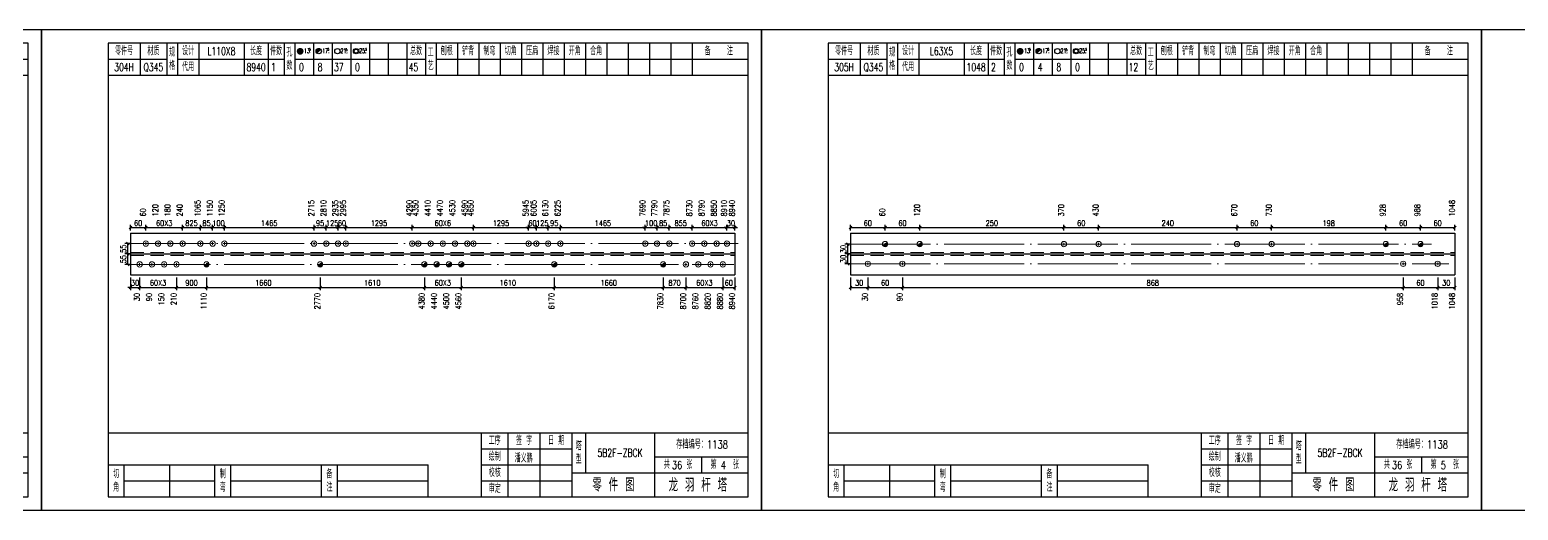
# Model space of a CAD drawing. Header units: millimetres. Extents: x 0 to 30240, y -10896 to -1348.
# Drawn here: x 806 to 1364, y -2530 to -2350 of the extents above; entities that cross this region are included whole.
import ezdxf
from ezdxf.enums import TextEntityAlignment as Align

# ---------------------------------------------------------------- set-up
doc = ezdxf.new("R2010")
doc.units = ezdxf.units.MM
doc.header["$LTSCALE"] = 20
doc.header["$PDMODE"] = 1
doc.linetypes.add('DASHDOT2X', pattern=[1.75, 1.5, -0.125, 0, -0.125])
doc.linetypes.add('HIDDEN', pattern=[0.375, 0.25, -0.125])
for name, color, linetype, lineweight in [('1', 7, 'Continuous', 25), ('11', 3, 'Continuous', 13), ('2', 1, 'HIDDEN', 13), ('5', 1, 'Continuous', 13), ('7', 2, 'DASHDOT2X', 13)]:
    doc.layers.add(name, color=color, linetype=linetype, lineweight=lineweight)
doc.styles.get("Standard").update_dxf_attribs({"font": 'simplex', "width": 0.7, "bigfont": 'gbhzfs.shx'})
doc.styles.add('SYMBOL_TXT', font='txt.shx', dxfattribs={"width": 0.6})
doc.styles.add('TITLE_TXT', font='simplex.shx', dxfattribs={"width": 0.75, "height": 2.5, "bigfont": 'gbhzfs.shx'})
doc.dimstyles.get("Standard").update_dxf_attribs({"dimtxt": 2.1, "dimasz": 1, "dimexe": 1.05, "dimexo": 0, "dimgap": 0.63, "dimtad": 1, "dimzin": 0, "dimdsep": 46, "dimtxsty": 'standard', "dimblk": 'OBLIQUE', "dimblk1": 'OBLIQUE', "dimblk2": 'OBLIQUE', "dimcen": 0.09, "dimadec": 0, "dimazin": 0, "dimtfac": 1, "dimtdec": 1, "dimtix": 1, "dimtmove": 0, "dimatfit": 3, "dimfxl": 0, "dimtolj": 1, "dimtzin": 0, "dimarcsym": 0})
pattern_1 = [(0, (-3, 0), (0, 0.0125), [])]

# ---------------------------------------------------------------- blocks, each defined once
blk = doc.blocks.new('M12_HOLE')
h = blk.add_hatch()
h.set_pattern_fill('LINE', scale=0.1, style=0)
h.set_pattern_definition(pattern_1)
h.paths.add_polyline_path([(-5, 0, 1), (-1, 0, 1)])
at = {"color": 7}
blk.add_circle((-3, 0), 2, dxfattribs=at)
at = {"color": 7, "attachment_point": 1, "style": 'SYMBOL_TXT'}
for s, insert, char_height, width in [('13\\f??|b0|i0|c0|p54;.', (-0.1, 2.1), 3.5, 5.707), ('5', (3.7, 2.3), 1.8, 2.931)]:
    blk.add_mtext(s, dxfattribs=dict(at, insert=insert, char_height=char_height, width=width))
blk = doc.blocks.new('M16_HOLE')
h = blk.add_hatch()
h.set_pattern_fill('LINE', scale=0.1, style=0)
h.set_pattern_definition(pattern_1)
h.paths.add_polyline_path([(-1.6, 1.4, 0.668179), (-5, 0, 0.198912), (-4.4, -1.4)])
at = {"color": 7}
blk.add_circle((-3, 0), 2, dxfattribs=at)
at = {"color": 7, "attachment_point": 1, "style": 'SYMBOL_TXT'}
for s, insert, char_height, width in [('17.', (-0.4, 2.1), 3.5, 6.316), ('5', (3.6, 2.3), 1.8, 1.822)]:
    blk.add_mtext(s, dxfattribs=dict(at, insert=insert, char_height=char_height, width=width))
blk = doc.blocks.new('M20_HOLE')
at = {"color": 7}
blk.add_circle((-3, 0), 2, dxfattribs=at)
at = {"color": 7, "attachment_point": 1, "style": 'SYMBOL_TXT'}
for s, insert, char_height, width in [('21.', (-0.7, 2), 3.5, 6.074), ('5', (3.3, 2), 1.8, 1.458)]:
    blk.add_mtext(s, dxfattribs=dict(at, insert=insert, char_height=char_height, width=width))
blk = doc.blocks.new('M24_HOLE')
at = {"color": 7}
for radius in [2, 1.5]:
    blk.add_circle((-3, 0), radius, dxfattribs=at)
at = {"color": 7, "attachment_point": 1, "style": 'SYMBOL_TXT'}
for s, insert, char_height, width in [('25.', (-0.7, 2.1), 3.5, 2.429), ('5', (3.9, 2.3), 1.8, 1.944)]:
    blk.add_mtext(s, dxfattribs=dict(at, insert=insert, char_height=char_height, width=width))
blk = doc.blocks.new('JgCard')
for p, q in [((270, 180), (0, 180)), ((0, 180), (0, 0)), ((270, 0), (270, 180)), ((265, 175), (25, 175)), ((25, 175), (25, 5)), ((37, 175), (37, 163)), ((47, 175), (47, 163)), ((51, 175), (51, 163)), ((59, 175), (59, 163)), ((76, 175), (76, 163)), ((85, 175), (85, 163)), ((91, 175), (91, 163)), ((95, 175), (95, 163)), ((102, 175), (102, 163)), ((109, 175), (109, 163)), ((116, 175), (116, 163)), ((123, 175), (123, 163)), ((130, 175), (130, 163)), ((137, 175), (137, 163)), ((144, 175), (144, 163)), ((148, 175), (148, 163)), ((156, 175), (156, 163)), ((164, 175), (164, 163)), ((172, 175), (172, 163)), ((180, 175), (180, 163)), ((188, 175), (188, 163)), ((196, 175), (196, 163)), ((204, 175), (204, 163)), ((212, 175), (212, 163)), ((220, 175), (220, 163)), ((228, 175), (228, 163)), ((236, 175), (236, 163)), ((244, 175), (244, 163)), ((265, 5), (265, 175)), ((25, 169), (47, 169)), ((51, 169), (91, 169)), ((95, 169), (144, 169)), ((148, 169), (265, 169)), ((25, 163), (265, 163)), ((25, 29), (265, 29)), ((165, 5), (165, 29)), ((175, 5), (175, 29)), ((187, 5), (187, 29)), ((199, 5), (199, 29)), ((204, 29), (204, 14)), ((230, 5), (230, 29)), ((165, 23), (199, 23)), ((25, 17), (145, 17)), ((31, 5), (31, 17)), ((48, 17), (48, 5)), ((65, 5), (65, 17)), ((71, 5), (71, 17)), ((105, 5), (105, 17)), ((111, 5), (111, 17)), ((145, 5), (145, 17)), ((165, 17), (199, 17)), ((230, 20), (265, 20)), ((247.5, 20), (247.5, 14)), ((199, 14), (265, 14)), ((31, 11), (65, 11)), ((71, 11), (105, 11)), ((111, 11), (145, 11)), ((165, 11), (199, 11)), ((0, 0), (270, 0)), ((25, 5), (265, 5))]:
    blk.add_line(p, q)
blk.add_lwpolyline([(96.03, 171.99, -1), (98.03, 171.99, -1)], format="xyb", close=True)
blk.add_point((145, 96))
at = {"xscale": 0.5, "yscale": 0.5, "zscale": 0.5}
for name, p in [('M12_HOLE', (98.53, 171.99)), ('M16_HOLE', (105.5, 172)), ('M24_HOLE', (119.5, 172)), ('M20_HOLE', (112.5, 172))]:
    blk.add_blockref(name, p, dxfattribs=at)
at = {"style": 'TITLE_TXT', "width": 0.75}
for s, height, p in [('存档编号：1138', 3.076, (238.02, 23.07)), ('潘义鹏', 3, (177.45, 17.91)), ('龙 羽 杆 塔', 5, (235.17, 6.97))]:
    blk.add_text(s, height=height, dxfattribs=at).set_placement(p)
at = {"attachment_point": 5, "style": 'TITLE_TXT'}
for s, insert, char_height, width in [('零件号', (31, 172), 3, 15), ('材质', (42, 172), 3, 8), ('设计', (55, 172), 3, 8), ('长度', (80.5, 172), 3, 8), ('件数', (88, 172), 3, 6), ('总数', (140.5, 172), 3, 7), ('刨根', (152, 172), 3, 8), ('铲背', (160, 172), 3, 8), ('制弯', (168, 172), 3, 8), ('切角', (176, 172), 3, 8), ('压扁', (184, 172), 3, 8), ('焊接', (192, 172), 3, 8), ('开角', (200, 172), 3, 8), ('合角', (208, 172), 3, 8), ('备    注', (254, 172), 3, 22), ('规格', (49, 169), 3, 4), ('代用', (55, 166), 3, 8), ('孔数', (93, 169), 3, 4), ('工\\P艺', (146, 169), 3, 4), ('工序', (170, 26), 3, 10), ('签 字', (181, 26), 3, 12), ('日 期', (193, 26), 3, 12), ('塔\\P型', (201.5, 21.5), 3, 5), ('绘制', (170, 20), 3, 10), ('共    张', (238.75, 17), 3, 17.5), ('第    张', (256.25, 17), 3, 17.5), ('切\\P角', (28, 11), 3, 6), ('制\\P弯', (68, 11), 3, 6), ('备\\P注', (108, 11), 3, 6), ('校核', (170, 14), 3, 10), ('零 件 图', (214.5, 9.5), 5, 31), ('审定', (170, 8), 3, 10)]:
    blk.add_mtext(s, dxfattribs=dict(at, insert=insert, char_height=char_height, width=width))
blk = doc.blocks.new('M20')
for p, q in [((-0.5, 0), (0.5, 0)), ((0, -0.5), (0, 0.5))]:
    blk.add_line(p, q)
blk.add_circle((0, 0), 1)
blk = doc.blocks.new('M16')
for p, q in [((-0.71, -0.71), (0.71, 0.71)), ((-0.4, 0), (0.4, 0)), ((0, 0.4), (0, -0.4))]:
    blk.add_line(p, q)
blk.add_circle((0, 0), 1)
for radius in [0.8, 0.6, 0.4, 0.2]:
    blk.add_arc((0, 0), radius, 225, 45)
blk = doc.blocks.new('_Oblique')
at = {"color": 0, "linetype": 'ByBlock', "lineweight": -2}
blk.add_line((-0.5, -0.5), (0.5, 0.5), dxfattribs=at)
blk = doc.blocks.new('*D662')
at = {"layer": '11', "color": 0, "lineweight": -2}
for p, q in [((843.4, -2443.27), (843.4, -2448)), ((846.84, -2443.27), (846.84, -2448)), ((843.4, -2446.95), (842.4, -2446.95)), ((843.4, -2446.95), (846.84, -2446.95)), ((846.84, -2446.95), (847.84, -2446.95))]:
    blk.add_line(p, q, dxfattribs=at)
at = {"layer": 'Defpoints', "color": 0}
for p in [(843.4, -2443.27), (846.84, -2443.27), (846.84, -2446.95)]:
    blk.add_point(p, dxfattribs=at)
at = {"layer": '11', "color": 0, "lineweight": -2}
blk.add_blockref('_Oblique', (843.4, -2446.95), dxfattribs=at)
at = {"layer": '11', "color": 0, "lineweight": -2, "rotation": 180}
blk.add_blockref('_Oblique', (846.84, -2446.95), dxfattribs=at)
at = {"layer": '11', "color": 0, "insert": (845.12, -2445.27), "char_height": 2.1, "attachment_point": 5}
blk.add_mtext('\\A1;30', dxfattribs=at)
blk = doc.blocks.new('*D677')
at = {"layer": '11', "color": 0, "lineweight": -2}
for p, q in [((874.21, -2424.58), (873.21, -2424.58)), ((874.21, -2425.63), (874.21, -2423.53)), ((874.21, -2424.58), (878.62, -2424.58)), ((878.62, -2425.63), (878.62, -2423.53)), ((878.62, -2424.58), (879.62, -2424.58))]:
    blk.add_line(p, q, dxfattribs=at)
at = {"layer": 'Defpoints', "color": 0}
for p in [(874.21, -2425.63), (878.62, -2424.58), (878.62, -2425.63)]:
    blk.add_point(p, dxfattribs=at)
at = {"layer": '11', "color": 0, "lineweight": -2}
blk.add_blockref('_Oblique', (874.21, -2424.58), dxfattribs=at)
at = {"layer": '11', "color": 0, "lineweight": -2, "rotation": 180}
blk.add_blockref('_Oblique', (878.62, -2424.58), dxfattribs=at)
at = {"layer": '11', "color": 0, "insert": (876.41, -2422.9), "char_height": 2.1, "attachment_point": 5}
blk.add_mtext('\\A1;100', dxfattribs=at)
blk = doc.blocks.new('*D680')
at = {"layer": '11', "color": 0, "lineweight": -2}
for p, q in [((916.82, -2424.58), (915.82, -2424.58)), ((916.82, -2425.63), (916.82, -2423.53)), ((916.82, -2424.58), (921.23, -2424.58)), ((921.23, -2425.63), (921.23, -2423.53)), ((921.23, -2424.58), (922.23, -2424.58))]:
    blk.add_line(p, q, dxfattribs=at)
at = {"layer": 'Defpoints', "color": 0}
for p in [(916.82, -2425.63), (921.23, -2424.58), (921.23, -2425.63)]:
    blk.add_point(p, dxfattribs=at)
at = {"layer": '11', "color": 0, "lineweight": -2}
blk.add_blockref('_Oblique', (916.82, -2424.58), dxfattribs=at)
at = {"layer": '11', "color": 0, "lineweight": -2, "rotation": 180}
blk.add_blockref('_Oblique', (921.23, -2424.58), dxfattribs=at)
at = {"layer": '11', "color": 0, "insert": (919.02, -2422.9), "char_height": 2.1, "attachment_point": 5}
blk.add_mtext('\\A1;125', dxfattribs=at)
blk = doc.blocks.new('*D681')
at = {"layer": '11', "color": 0, "lineweight": -2}
for p, q in [((921.23, -2424.58), (920.23, -2424.58)), ((921.23, -2425.63), (921.23, -2423.53)), ((921.23, -2424.58), (924.17, -2424.58)), ((924.17, -2425.63), (924.17, -2423.53)), ((924.17, -2424.58), (925.17, -2424.58))]:
    blk.add_line(p, q, dxfattribs=at)
at = {"layer": 'Defpoints', "color": 0}
for p in [(921.23, -2425.63), (924.17, -2424.58), (924.17, -2425.63)]:
    blk.add_point(p, dxfattribs=at)
at = {"layer": '11', "color": 0, "lineweight": -2}
blk.add_blockref('_Oblique', (921.23, -2424.58), dxfattribs=at)
at = {"layer": '11', "color": 0, "lineweight": -2, "rotation": 180}
blk.add_blockref('_Oblique', (924.17, -2424.58), dxfattribs=at)
at = {"layer": '11', "color": 0, "insert": (922.7, -2422.9), "char_height": 2.1, "attachment_point": 5}
blk.add_mtext('\\A1;60', dxfattribs=at)
blk = doc.blocks.new('*D685')
at = {"layer": '11', "color": 0, "lineweight": -2}
for p, q in [((992.67, -2424.58), (991.67, -2424.58)), ((992.67, -2425.63), (992.67, -2423.53)), ((992.67, -2424.58), (995.61, -2424.58)), ((995.61, -2425.63), (995.61, -2423.53)), ((995.61, -2424.58), (996.61, -2424.58))]:
    blk.add_line(p, q, dxfattribs=at)
at = {"layer": 'Defpoints', "color": 0}
for p in [(992.67, -2425.63), (995.61, -2424.58), (995.61, -2425.63)]:
    blk.add_point(p, dxfattribs=at)
at = {"layer": '11', "color": 0, "lineweight": -2}
blk.add_blockref('_Oblique', (992.67, -2424.58), dxfattribs=at)
at = {"layer": '11', "color": 0, "lineweight": -2, "rotation": 180}
blk.add_blockref('_Oblique', (995.61, -2424.58), dxfattribs=at)
at = {"layer": '11', "color": 0, "insert": (994.14, -2422.9), "char_height": 2.1, "attachment_point": 5}
blk.add_mtext('\\A1;60', dxfattribs=at)
blk = doc.blocks.new('*D686')
at = {"layer": '11', "color": 0, "lineweight": -2}
for p, q in [((995.61, -2424.58), (994.61, -2424.58)), ((995.61, -2425.63), (995.61, -2423.53)), ((995.61, -2424.58), (1000.02, -2424.58)), ((1000.02, -2425.63), (1000.02, -2423.53)), ((1000.02, -2424.58), (1001.02, -2424.58))]:
    blk.add_line(p, q, dxfattribs=at)
at = {"layer": 'Defpoints', "color": 0}
for p in [(995.61, -2425.63), (1000.02, -2424.58), (1000.02, -2425.63)]:
    blk.add_point(p, dxfattribs=at)
at = {"layer": '11', "color": 0, "lineweight": -2}
blk.add_blockref('_Oblique', (995.61, -2424.58), dxfattribs=at)
at = {"layer": '11', "color": 0, "lineweight": -2, "rotation": 180}
blk.add_blockref('_Oblique', (1000.02, -2424.58), dxfattribs=at)
at = {"layer": '11', "color": 0, "insert": (997.81, -2422.9), "char_height": 2.1, "attachment_point": 5}
blk.add_mtext('\\A1;125', dxfattribs=at)
blk = doc.blocks.new('*D689')
at = {"layer": '11', "color": 0, "lineweight": -2}
for p, q in [((1036.44, -2424.58), (1035.44, -2424.58)), ((1036.44, -2425.63), (1036.44, -2423.53)), ((1036.44, -2424.58), (1040.85, -2424.58)), ((1040.85, -2425.63), (1040.85, -2423.53)), ((1040.85, -2424.58), (1041.85, -2424.58))]:
    blk.add_line(p, q, dxfattribs=at)
at = {"layer": 'Defpoints', "color": 0}
for p in [(1036.44, -2425.63), (1040.85, -2424.58), (1040.85, -2425.63)]:
    blk.add_point(p, dxfattribs=at)
at = {"layer": '11', "color": 0, "lineweight": -2}
blk.add_blockref('_Oblique', (1036.44, -2424.58), dxfattribs=at)
at = {"layer": '11', "color": 0, "lineweight": -2, "rotation": 180}
blk.add_blockref('_Oblique', (1040.85, -2424.58), dxfattribs=at)
at = {"layer": '11', "color": 0, "insert": (1038.65, -2422.9), "char_height": 2.1, "attachment_point": 5}
blk.add_mtext('\\A1;100', dxfattribs=at)
blk = doc.blocks.new('*D693')
at = {"layer": '11', "color": 0, "lineweight": -2}
for p, q in [((1067.06, -2424.58), (1066.06, -2424.58)), ((1067.06, -2425.63), (1067.06, -2423.53)), ((1067.06, -2424.58), (1070, -2424.58)), ((1070, -2425.63), (1070, -2423.53)), ((1070, -2424.58), (1071, -2424.58))]:
    blk.add_line(p, q, dxfattribs=at)
at = {"layer": 'Defpoints', "color": 0}
for p in [(1067.06, -2425.63), (1070, -2424.58), (1070, -2425.63)]:
    blk.add_point(p, dxfattribs=at)
at = {"layer": '11', "color": 0, "lineweight": -2}
blk.add_blockref('_Oblique', (1067.06, -2424.58), dxfattribs=at)
at = {"layer": '11', "color": 0, "lineweight": -2, "rotation": 180}
blk.add_blockref('_Oblique', (1070, -2424.58), dxfattribs=at)
at = {"layer": '11', "color": 0, "insert": (1068.53, -2422.9), "char_height": 2.1, "attachment_point": 5}
blk.add_mtext('\\A1;30', dxfattribs=at)

msp = doc.modelspace()

# ---------------------------------------------------------------- linework, layer by layer
at = {"layer": '1'}
for p, q in [((843.4, -2426.685), (843.4, -2442.225)), ((843.4, -2426.685), (1070, -2426.685)), ((1070, -2426.685), (1070, -2442.225)), ((1113.4, -2426.685), (1113.4, -2442.225)), ((1113.4, -2426.685), (1340, -2426.685)), ((1340, -2426.685), (1340, -2442.225)), ((843.4, -2434.455), (1070, -2434.455)), ((1113.4, -2434.455), (1340, -2434.455)), ((843.4, -2442.225), (1070, -2442.225)), ((1113.4, -2442.225), (1340, -2442.225))]:
    msp.add_line(p, q, dxfattribs=at)
at = {"layer": '2'}
for p, q in [((843.4, -2433.89), (1070, -2433.89)), ((843.4, -2435.02), (1070, -2435.02)), ((1113.4, -2433.838), (1340, -2433.838)), ((1113.4, -2435.071), (1340, -2435.071))]:
    msp.add_line(p, q, dxfattribs=at)
at = {"layer": '7'}
for p, q in [((843.4, -2430.57), (1071.26, -2430.57)), ((1113.4, -2430.755), (1331.327, -2430.755)), ((843.4, -2438.34), (1069.71, -2438.34)), ((1113.4, -2438.155), (1337.816, -2438.155))]:
    msp.add_line(p, q, dxfattribs=at)

# ---------------------------------------------------------------- block references
at = {"layer": '1'}
for p in [(540, -2530.455), (810, -2530.455), (1080, -2530.455), (1350, -2530.455)]:
    msp.add_blockref('JgCard', p, dxfattribs=at)
at = {"layer": '5'}
for name, p in [('M20', (849.14, -2430.57)), ('M20', (853.74, -2430.57)), ('M20', (858.34, -2430.57)), ('M20', (862.94, -2430.57)), ('M20', (869.609, -2430.57)), ('M20', (874.209, -2430.57)), ('M20', (878.619, -2430.57)), ('M20', (912.216, -2430.57)), ('M20', (916.816, -2430.57)), ('M20', (921.226, -2430.57)), ('M20', (924.166, -2430.57)), ('M20', (949.021, -2430.57)), ('M20', (951.321, -2430.57)), ('M20', (955.921, -2430.57)), ('M20', (960.521, -2430.57)), ('M20', (965.121, -2430.57)), ('M20', (969.721, -2430.57)), ('M20', (972.021, -2430.57)), ('M20', (992.667, -2430.57)), ('M20', (995.607, -2430.57)), ('M20', (1000.017, -2430.57)), ('M20', (1004.617, -2430.57)), ('M20', (1036.441, -2430.57)), ('M20', (1040.851, -2430.57)), ('M20', (1045.451, -2430.57)), ('M20', (1054.01, -2430.57)), ('M20', (1058.61, -2430.57)), ('M20', (1063.21, -2430.57)), ('M20', (1067.06, -2430.57)), ('M16', (1126.379, -2430.755)), ('M16', (1139.359, -2430.755)), ('M20', (1193.439, -2430.755)), ('M20', (1206.419, -2430.755)), ('M20', (1258.336, -2430.755)), ('M20', (1271.315, -2430.755)), ('M16', (1314.147, -2430.755)), ('M16', (1327.127, -2430.755)), ('M20', (846.84, -2438.34)), ('M20', (851.44, -2438.34)), ('M20', (856.04, -2438.34)), ('M20', (860.64, -2438.34)), ('M16', (871.909, -2438.34)), ('M16', (914.516, -2438.34)), ('M16', (953.621, -2438.34)), ('M16', (958.221, -2438.34)), ('M16', (962.821, -2438.34)), ('M16', (967.421, -2438.34)), ('M16', (1002.317, -2438.34)), ('M16', (1043.151, -2438.34)), ('M20', (1051.71, -2438.34)), ('M20', (1056.31, -2438.34)), ('M20', (1060.91, -2438.34)), ('M20', (1065.51, -2438.34)), ('M20', (1119.89, -2438.155)), ('M20', (1132.869, -2438.155)), ('M20', (1320.637, -2438.155)), ('M20', (1333.616, -2438.155))]:
    msp.add_blockref(name, p, dxfattribs=at)

# ---------------------------------------------------------------- texts
at = {"style": 'TITLE_TXT', "width": 0.75}
for s, p in [('36', (1046.438, -2515.024)), ('4', (1064.744, -2515.114)), ('36', (1316.438, -2515.024)), ('5', (1334.744, -2515.114))]:
    msp.add_text(s, height=3, dxfattribs=at).set_placement(p)
at = {"layer": '1', "width": 0.7}
for s, p in [('L110X8', (877.5, -2358.455)), ('L63X5', (1147.5, -2358.455)), ('304H', (841, -2364.455)), ('Q345', (852, -2364.455)), ('8940', (890.5, -2364.455)), ('1', (897, -2364.455)), ('0', (907.5, -2364.455)), ('8', (914.5, -2364.455)), ('37', (921.5, -2364.455)), ('0', (928.5, -2364.455)), ('45', (949.5, -2364.455)), ('305H', (1111, -2364.455)), ('Q345', (1122, -2364.455)), ('1048', (1160.5, -2364.455)), ('2', (1167, -2364.455)), ('0', (1177.5, -2364.455)), ('4', (1184.5, -2364.455)), ('8', (1191.5, -2364.455)), ('0', (1198.5, -2364.455)), ('12', (1219.5, -2364.455))]:
    msp.add_text(s, height=3, dxfattribs=at).set_placement(p, align=Align.MIDDLE_CENTER)
for s, p in [('120', (853.74, -2420.385)), ('180', (858.34, -2420.385)), ('240', (862.94, -2420.385)), ('1065', (869.609, -2420.385)), ('1150', (874.209, -2420.385)), ('1250', (878.619, -2420.385)), ('2715', (912.216, -2420.385)), ('2810', (916.816, -2420.385)), ('2935', (921.226, -2420.385)), ('2995', (924.166, -2420.385)), ('4290', (949.021, -2420.385)), ('4350', (951.321, -2420.385)), ('4410', (955.921, -2420.385)), ('4470', (960.521, -2420.385)), ('4530', (965.121, -2420.385)), ('4590', (969.721, -2420.385)), ('4650', (972.021, -2420.385)), ('5945', (992.667, -2420.385)), ('6005', (995.607, -2420.385)), ('6130', (1000.017, -2420.385)), ('6225', (1004.617, -2420.385)), ('7690', (1036.441, -2420.385)), ('7790', (1040.851, -2420.385)), ('7875', (1045.451, -2420.385)), ('8730', (1054.01, -2420.385)), ('8790', (1058.61, -2420.385)), ('8850', (1063.21, -2420.385)), ('8910', (1067.06, -2420.385)), ('8940', (1070, -2420.385)), ('120', (1139.359, -2420.385)), ('370', (1193.439, -2420.385)), ('430', (1206.419, -2420.385)), ('670', (1258.336, -2420.385)), ('730', (1271.315, -2420.385)), ('928', (1314.041, -2420.385)), ('988', (1327.021, -2420.385)), ('1048', (1340, -2420.385)), ('60', (849.14, -2420.385)), ('60', (1126.379, -2420.385))]:
    msp.add_text(s, height=2.1, rotation=90, dxfattribs=at).set_placement(p)
for s, p in [('30', (846.84, -2449.05)), ('90', (851.44, -2449.05)), ('150', (856.04, -2449.05)), ('210', (860.64, -2449.05)), ('1110', (871.91, -2449.05)), ('2770', (914.518, -2449.05)), ('4380', (953.621, -2449.05)), ('4440', (958.221, -2449.05)), ('4500', (962.821, -2449.05)), ('4560', (967.421, -2449.05)), ('6170', (1002.317, -2449.05)), ('7830', (1043.151, -2449.05)), ('8700', (1051.71, -2449.05)), ('8760', (1056.31, -2449.05)), ('8820', (1060.91, -2449.05)), ('8880', (1065.51, -2449.05)), ('8940', (1070, -2449.05)), ('30', (1119.89, -2449.05)), ('90', (1132.869, -2449.05)), ('958', (1320.531, -2449.05)), ('1018', (1333.51, -2449.05)), ('1048', (1340, -2449.05))]:
    msp.add_text(s, height=2.1, rotation=90, dxfattribs=at).set_placement(p, align=Align.RIGHT)
at = {"layer": '1', "char_height": 3, "width": 26, "attachment_point": 5}
for insert in [(1027, -2508.955), (1297, -2508.955)]:
    msp.add_mtext('5B2F-ZBCK', dxfattribs=dict(at, insert=insert))

# ---------------------------------------------------------------- dimensions: what is measured, and where the dimension line sits
at = {"layer": '1'}
for base, p1, p2, text in [((842.35, -2430.57), (843.35, -2434.455), (843.35, -2430.57), '55'), ((1112.35, -2430.755), (1113.35, -2434.455), (1113.35, -2430.755), '30'), ((842.35, -2434.455), (843.35, -2438.34), (843.35, -2434.455), '55'), ((1112.35, -2434.455), (1113.35, -2438.155), (1113.35, -2434.455), '30')]:
    msp.add_linear_dim(base=base, p1=p1, p2=p2, angle=90, text=text, dimstyle='standard', dxfattribs=at).render()
at = {"layer": '11'}
for base, p1, p2, text in [((849.14, -2424.585), (843.4, -2425.635), (849.14, -2425.635), '60'), ((862.94, -2424.585), (849.14, -2425.635), (862.94, -2425.635), '60X3'), ((869.609, -2424.585), (862.94, -2425.635), (869.609, -2425.635), '825'), ((874.209, -2424.585), (869.609, -2425.635), (874.209, -2425.635), '85'), ((912.216, -2424.585), (878.619, -2425.635), (912.216, -2425.635), '1465'), ((916.816, -2424.585), (912.216, -2425.635), (916.816, -2425.635), '95'), ((949.021, -2424.585), (924.166, -2425.635), (949.021, -2425.635), '1295'), ((972.021, -2424.585), (949.021, -2425.635), (972.021, -2425.635), '60X6'), ((992.667, -2424.585), (972.021, -2425.635), (992.667, -2425.635), '1295'), ((1004.617, -2424.585), (1000.017, -2425.635), (1004.617, -2425.635), '95'), ((1036.441, -2424.585), (1004.617, -2425.635), (1036.441, -2425.635), '1465'), ((1045.451, -2424.585), (1040.851, -2425.635), (1045.451, -2425.635), '85'), ((1054.01, -2424.585), (1045.451, -2425.635), (1054.01, -2425.635), '855'), ((1067.06, -2424.585), (1054.01, -2425.635), (1067.06, -2425.635), '60X3'), ((1126.379, -2424.585), (1113.4, -2425.635), (1126.379, -2425.635), '60'), ((1139.359, -2424.585), (1126.379, -2425.635), (1139.359, -2425.635), '60'), ((1193.439, -2424.585), (1139.359, -2425.635), (1193.439, -2425.635), '250'), ((1206.419, -2424.585), (1193.439, -2425.635), (1206.419, -2425.635), '60'), ((1258.336, -2424.585), (1206.419, -2425.635), (1258.336, -2425.635), '240'), ((1271.315, -2424.585), (1258.336, -2425.635), (1271.315, -2425.635), '60'), ((1314.147, -2424.585), (1271.315, -2425.635), (1314.147, -2425.635), '198'), ((1327.127, -2424.585), (1314.147, -2425.635), (1327.127, -2425.635), '60'), ((1340, -2424.585), (1327.127, -2425.635), (1340, -2425.635), '60'), ((860.64, -2446.95), (846.84, -2443.275), (860.64, -2443.275), '60X3'), ((871.909, -2446.95), (860.64, -2443.275), (871.909, -2443.275), '900'), ((914.516, -2446.95), (871.909, -2443.275), (914.516, -2443.275), '1660'), ((953.621, -2446.95), (914.516, -2443.275), (953.621, -2443.275), '1610'), ((967.421, -2446.95), (953.621, -2443.275), (967.421, -2443.275), '60X3'), ((1002.317, -2446.95), (967.421, -2443.275), (1002.317, -2443.275), '1610'), ((1043.151, -2446.95), (1002.317, -2443.275), (1043.151, -2443.275), '1660'), ((1051.71, -2446.95), (1043.151, -2443.275), (1051.71, -2443.275), '870'), ((1065.51, -2446.95), (1051.71, -2443.275), (1065.51, -2443.275), '60X3'), ((1070, -2446.95), (1065.51, -2443.275), (1070, -2443.275), '60'), ((1119.89, -2446.95), (1113.4, -2443.275), (1119.89, -2443.275), '30'), ((1132.869, -2446.95), (1119.89, -2443.275), (1132.869, -2443.275), '60'), ((1320.637, -2446.95), (1132.869, -2443.275), (1320.637, -2443.275), '868'), ((1333.616, -2446.95), (1320.637, -2443.275), (1333.616, -2443.275), '60'), ((1340, -2446.95), (1333.616, -2443.275), (1340, -2443.275), '30')]:
    msp.add_linear_dim(base=base, p1=p1, p2=p2, text=text, dimstyle='standard', dxfattribs=at).render()
for base, p1, p2, text, picture, middle in [((878.619, -2424.585), (874.209, -2425.635), (878.619, -2425.635), '100', '*D677', (876.414, -2422.905)), ((921.226, -2424.585), (916.816, -2425.635), (921.226, -2425.635), '125', '*D680', (919.021, -2422.905)), ((924.166, -2424.585), (921.226, -2425.635), (924.166, -2425.635), '60', '*D681', (922.696, -2422.905)), ((995.607, -2424.585), (992.667, -2425.635), (995.607, -2425.635), '60', '*D685', (994.137, -2422.905)), ((1000.017, -2424.585), (995.607, -2425.635), (1000.017, -2425.635), '125', '*D686', (997.812, -2422.905)), ((1040.851, -2424.585), (1036.441, -2425.635), (1040.851, -2425.635), '100', '*D689', (1038.646, -2422.905)), ((1070, -2424.585), (1067.06, -2425.635), (1070, -2425.635), '30', '*D693', (1068.53, -2422.905)), ((846.84, -2446.95), (843.4, -2443.275), (846.84, -2443.275), '30', '*D662', (845.12, -2445.27))]:
    dim = msp.add_linear_dim(base=base, p1=p1, p2=p2, text=text, dimstyle='standard', dxfattribs=at)
    dim.commit()
    dim.dimension.update_dxf_attribs({"geometry": picture, "text_midpoint": middle})

doc.saveas('drawing.dxf')
